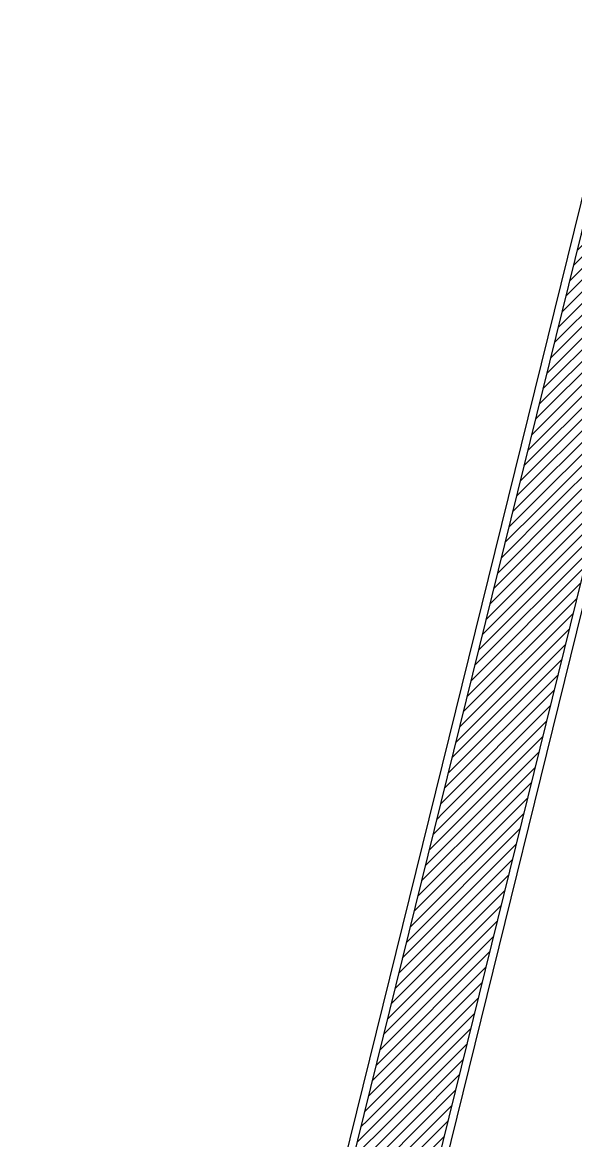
# Model space of a CAD drawing. Header units: millimetres. Extents: x 4849 to 12923, y -7542 to -986.
# Drawn here: x 4920 to 6354, y -3959 to -1058 of the extents above; entities that cross this region are included whole.
import ezdxf

# ---------------------------------------------------------------- set-up
doc = ezdxf.new("R2010")
doc.units = ezdxf.units.MM
doc.layers.add('muba', color=32, linetype='Continuous')
doc.layers.add('Pav', color=9, linetype='Continuous')
pattern_1 = [(45, (611749.955, 3302.552), (-15.0260191, 15.0260191), [])]

msp = doc.modelspace()

# ---------------------------------------------------------------- hatches: boundary and pattern name
at = {"layer": 'Pav', "ltscale": 0.05}
h = msp.add_hatch(dxfattribs=at)
h.set_pattern_fill('ANSI31', color=256, scale=170, style=0)
h.set_pattern_definition(pattern_1)
h.paths.add_polyline_path([(6667, -1297.2), (7796.6, -1594.3), (7796.6, -1423.7), (6498.6, -1082.3), (6193.7, -2319), (6415.3, -2319)])
h = msp.add_hatch(dxfattribs=at)
h.set_pattern_fill('ANSI31', color=256, scale=170, style=0)
h.set_pattern_definition(pattern_1)
h.paths.add_polyline_path([(6415.3, -2319), (6193.7, -2319), (5999, -3109), (6220.8, -3109)])
h = msp.add_hatch(dxfattribs=at)
h.set_pattern_fill('ANSI31', color=256, scale=170, style=0)
h.set_pattern_definition(pattern_1)
h.paths.add_polyline_path([(5802.3, -3907), (6024.2, -3907), (6220.8, -3109), (5999, -3109)])
h = msp.add_hatch(dxfattribs=at)
h.set_pattern_fill('ANSI31', color=256, scale=170, style=0)
h.set_pattern_definition(pattern_1)
h.paths.add_polyline_path([(5606.6, -4701), (5828.7, -4701), (6024.2, -3907), (5802.3, -3907)])

# ---------------------------------------------------------------- linework, layer by layer
at = {"ltscale": 0.05}
for p, q in [((4920, -7403.1), (6484, -1057.8)), ((5188.7, -7383.1), (6681.6, -1321.7))]:
    msp.add_line(p, q, dxfattribs=at)
at = {"layer": 'muba', "ltscale": 0.05}
for p, q in [((4945.5, -7383.1), (6498.6, -1082.3)), ((5168.1, -7383.1), (6667, -1297.2))]:
    msp.add_line(p, q, dxfattribs=at)

doc.saveas('drawing.dxf')
